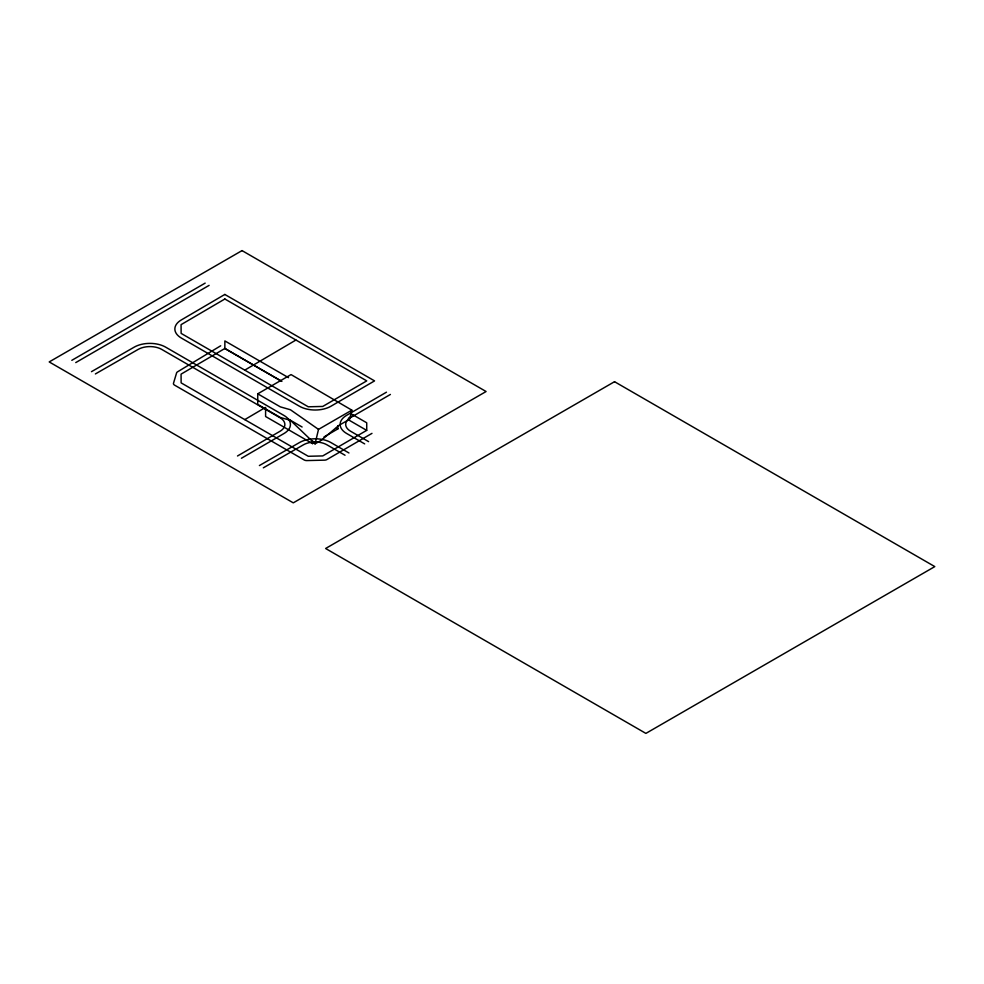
<?xml version="1.0" encoding="UTF-8"?>
<svg xmlns="http://www.w3.org/2000/svg" width="984" height="984" viewBox="0 0 984 984"><rect width="100%" height="100%" fill="white"/><g stroke="black" fill="none" stroke-linecap="round" stroke-linejoin="round"><path stroke-width="1.48" d="M312.543 442.099L312.543 443.612L265.594 416.515L265.594 407.438M315.052 443.87L318.508 429.393L351.841 410.156L291.055 374.584L257.734 393.821L257.734 404.412L280.342 417.462L290.415 420.34L315.052 443.87L321.534 440.131L338.57 425.605L349.677 419.196L351.841 410.156M220.699 345.79L177.55 371.829A3.702 2.14 0 0 0 176.579 372.948L173.504 383.231A3.702 2.14 0 0 0 174.537 385.113L304.154 459.946A3.702 2.14 0 0 0 306.934 460.573L324.486 460.155A3.702 2.14 0 0 0 326.959 459.516L371.977 433.366M244.77 370.132L295.95 340.021M244.77 419.614L264.413 408.04M237.501 455.986L280.022 431.275A16.666 9.631 0 0 0 279.985 417.683L161.511 349.283A16.666 9.631 0 0 0 138.19 349.394L95.386 373.945M241.437 458.249L283.958 433.538A22.226 12.829 0 0 0 283.909 415.42L165.656 347.143A22.226 12.829 0 0 0 134.267 347.118L91.475 371.669M386.466 392.186L346.589 415.359A22.226 12.829 0 0 0 346.639 433.477L364.683 443.895M348.385 418.262L353.625 415.223M390.402 394.449L350.525 417.622A16.666 9.631 0 0 0 350.562 431.213L368.606 441.632M315.077 442.136L312.543 443.612L312.543 440.598M323.957 436.982L337.918 428.864L337.918 425.838M350.808 413.6L366.724 422.788L366.724 430.34L322.752 455.924L308.275 456.281L181.13 382.874L181.068 374.141L224.856 348.484L224.856 340.919L288.497 377.647M71.82 360.328L205.176 283.109M75.756 362.592L209.112 285.372M259.395 465.555L299.53 442.529A22.226 12.829 0 0 1 330.919 442.554L348.963 452.972M263.318 467.831L303.453 444.805A16.666 9.631 0 0 1 326.983 444.829L345.04 455.248M336.54 428.065L337.918 428.864M281.867 381.398L224.856 348.484L281.375 381.177M348.164 419.639L366.712 430.389M257.734 393.821L280.342 406.872L290.415 409.75L318.508 429.393M287.623 418.643L302.113 427.007M224.819 294.45L181.253 319.984A22.226 12.829 0 0 0 181.376 338.066L299.48 406.257A22.226 12.829 0 0 0 330.968 406.22L374.56 380.894L224.819 294.45M224.856 299.001L181.068 324.659L181.13 333.392L308.275 406.798L322.752 406.441L366.749 380.882L224.856 299.001M242.027 250.6L49.2 361.928L293.281 502.849L486.096 391.521L242.027 250.6M614.533 381.694L325.618 548.494L645.885 733.4L934.8 566.599L614.533 381.694"/></g></svg>
